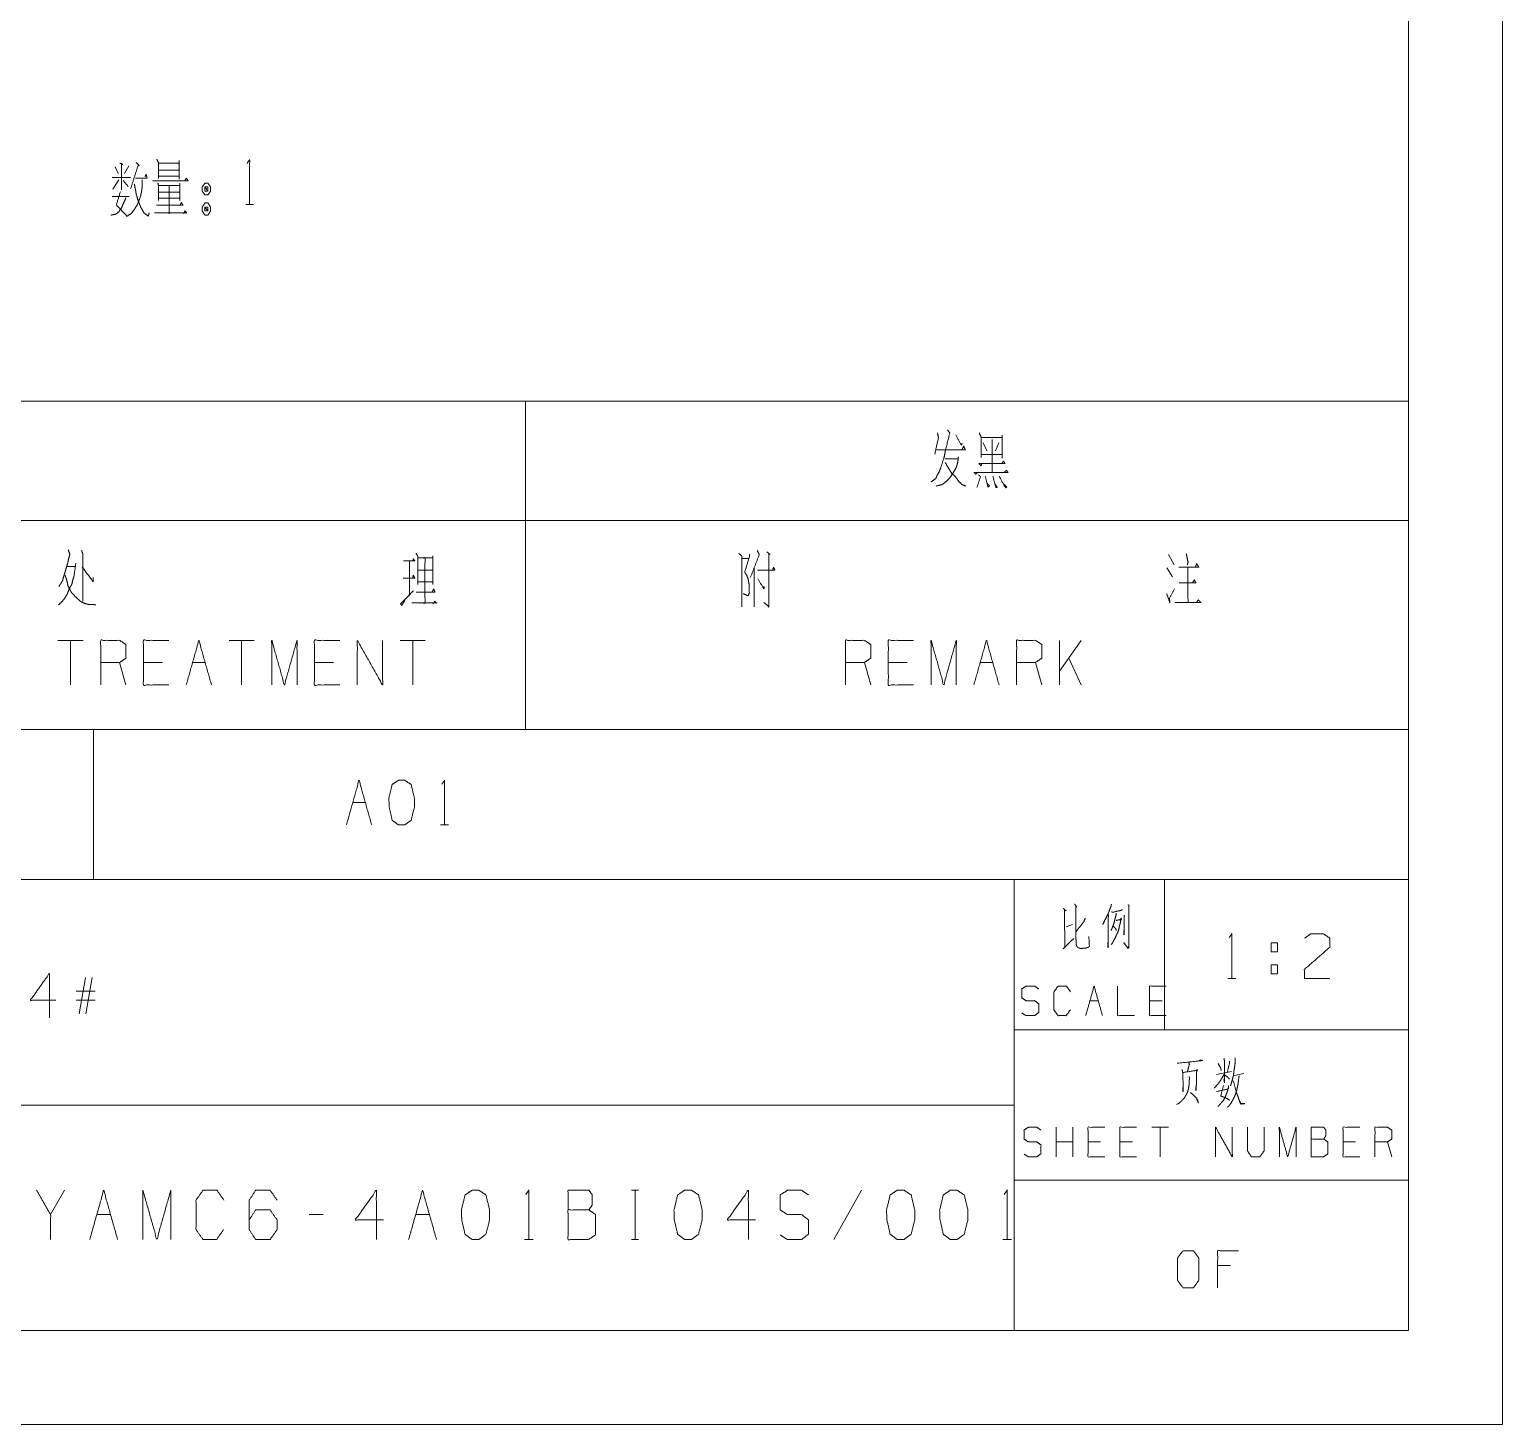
# Paper-space layout 'SHT2' of a CAD drawing. Header units: millimetres. Extents: x 0 to 420, y 0 to 297.
# Drawn here: x 341.6 to 420, y 0 to 74.2 of the extents above; entities that cross this region are included whole.
import ezdxf

# ---------------------------------------------------------------- set-up
doc = ezdxf.new("R2010")
doc.units = ezdxf.units.MM
doc.layers.add('101', color=7, linetype='Continuous', true_color=0xffffff)

psp = doc.layouts.new('SHT2')

# ---------------------------------------------------------------- linework, layer by layer
at = {"layer": '101', "color": 133, "linetype": 'Continuous', "lineweight": 18}
for p, q in [((420, 0), (420, 297)), ((415, 5), (415, 292)), ((235, 37), (415, 37)), ((345, 37), (345, 29)), ((235, 29), (415, 29)), ((394, 29), (394, 5)), ((402, 29), (402, 21)), ((394, 21), (415, 21)), ((285, 17), (394, 17)), ((394, 13), (415, 13)), ((25, 5), (415, 5)), ((235, 5), (415, 5)), ((0, 0), (420, 0))]:
    psp.add_line(p, q, dxfattribs=at)
at = {"layer": '101', "color": 72, "linetype": 'Continuous', "lineweight": 18}
for p, q in [((346.145, 66.942), (346.304, 66.592)), ((346.887, 66.992), (346.657, 66.592)), ((346.339, 66.242), (346.021, 65.742)), ((346.569, 66.217), (346.852, 65.892)), ((345.986, 65.367), (346.905, 65.367)), ((353.098, 64.942), (353.522, 64.942)), ((338, 54.463), (368, 54.463)), ((368, 54.463), (415, 54.463)), ((368, 54.463), (368, 48.113)), ((415, 54.463), (415, 48.113)), ((393.365, 52.65), (393.365, 51.425)), ((392.269, 52.525), (393.365, 52.525)), ((392.357, 52.25), (392.552, 51.825)), ((392.835, 52.425), (392.835, 50.675)), ((393.188, 52.25), (393.011, 51.825)), ((390.328, 51.4), (391, 51.4)), ((392.287, 51.625), (393.365, 51.625)), ((338, 48.113), (368, 48.113)), ((368, 48.113), (368, 37)), ((368, 48.113), (415, 48.113)), ((415, 48.113), (415, 37)), ((380.844, 46.45), (381.021, 46.3)), ((402.212, 46.3), (402.513, 45.75)), ((343.601, 45.675), (344.025, 45.675)), ((361.813, 45.95), (361.813, 44.125)), ((379.518, 46.1), (379.872, 46.1)), ((380.172, 45.6), (380.172, 43.525)), ((402.124, 45.6), (402.425, 45.125)), ((362.255, 45.475), (363.032, 45.475)), ((344.449, 41.737), (343.106, 41.737)), ((343.778, 41.737), (343.778, 39.362)), ((353.555, 41.737), (352.212, 41.737)), ((352.884, 41.737), (352.884, 39.362)), ((362.661, 41.737), (361.318, 41.737)), ((361.989, 41.737), (361.989, 39.362)), ((396.411, 39.362), (396.411, 41.737)), ((397.578, 41.737), (396.411, 40.088)), ((397.578, 39.362), (396.906, 40.788)), ((346.726, 39.362), (346.39, 40.563)), ((348.666, 40.563), (347.659, 40.563)), ((350.271, 40.563), (350.943, 40.563)), ((357.772, 40.563), (356.765, 40.563)), ((386.372, 39.362), (386.037, 40.563)), ((388.313, 40.563), (387.306, 40.563)), ((392.194, 40.563), (392.866, 40.563)), ((395.478, 39.362), (395.142, 40.563)), ((338, 37), (368, 37)), ((368, 37), (415, 37)), ((358.798, 33.114), (359.469, 33.114)), ((363.474, 31.914), (363.898, 31.914)), ((396.779, 26.497), (397.101, 26.621)), ((407.685, 24.463), (407.685, 23.988)), ((407.685, 24.463), (408.021, 24.463)), ((344.238, 21.864), (344.574, 23.789)), ((344.927, 23.789), (344.591, 21.864)), ((405.373, 23.738), (405.798, 23.738)), ((345.086, 23.064), (344.079, 23.064)), ((345.086, 22.589), (344.079, 22.589)), ((398.037, 22.558), (398.482, 22.558)), ((401.876, 22.558), (401.209, 22.558)), ((404.777, 18.629), (405.567, 18.795)), ((405.684, 18.567), (406.226, 18.691)), ((396.239, 14.249), (396.239, 15.822)), ((397.129, 14.249), (397.129, 15.822)), ((402.221, 15.822), (401.331, 15.822)), ((401.776, 15.822), (401.776, 14.249)), ((397.129, 15.044), (396.239, 15.044)), ((398.604, 15.044), (397.936, 15.044)), ((400.301, 15.044), (399.634, 15.044)), ((412.182, 15.044), (411.514, 15.044)), ((414.101, 14.249), (413.879, 15.044)), ((343.454, 12.469), (342.712, 11.172)), ((373.633, 12.469), (374.004, 12.469)), ((373.828, 12.469), (373.828, 9.847)), ((385.884, 12.469), (384.401, 9.847)), ((345.17, 11.172), (345.912, 11.172)), ((357.227, 11.172), (356.485, 11.172)), ((362.142, 11.172), (362.884, 11.172)), ((367.936, 9.847), (368.405, 9.847)), ((373.633, 9.847), (374.004, 9.847)), ((393.395, 9.847), (393.863, 9.847)), ((405.523, 8.463), (404.835, 8.463))]:
    psp.add_line(p, q, dxfattribs=at)
for points, knots in [([(346.392, 67.142), (346.551, 67.067), (346.481, 67.117), (346.481, 65.717), (346.481, 66.367), (345.986, 66.367), (346.976, 66.367)], [0, 0, 0.046317, 0.069121, 0.437815, 0.608994, 0.739331, 1, 1]), ([(347.276, 67.167), (347.435, 66.992), (347.382, 67.042), (346.976, 65.767)], [0, 0, 0.143538, 0.187778, 1, 1]), ([(348.368, 67.342), (348.457, 67.167), (348.457, 66.317), (348.457, 66.442), (349.552, 66.442), (349.552, 66.292), (349.552, 67.267), (349.552, 67.142), (348.457, 67.142), (349.552, 67.142), (349.552, 66.767), (348.457, 66.767)], [0, 0, 0.027305, 0.145697, 0.163108, 0.315747, 0.336639, 0.472442, 0.489852, 0.642491, 0.79513, 0.847361, 1, 1]), ([(353.169, 67.117), (353.31, 67.317), (353.31, 64.942)], [0, 0, 0.093495, 1, 1]), ([(347.594, 66.242), (347.594, 65.942), (347.559, 65.617), (347.47, 65.267), (347.329, 64.917), (347.17, 64.667), (346.993, 64.442), (346.746, 64.292)], [0, 0, 0.134098, 0.280225, 0.441582, 0.61031, 0.742762, 0.870651, 1, 1]), ([(347.17, 66.017), (347.223, 65.767), (347.276, 65.467), (347.382, 65.117), (347.523, 64.767), (347.683, 64.492), (347.912, 64.317), (347.965, 64.492)], [0, 0, 0.122117, 0.267687, 0.442435, 0.622814, 0.77462, 0.91263, 1, 1]), ([(347.241, 66.342), (347.842, 66.342), (347.806, 66.542), (347.736, 66.417)], [0, 0, 0.634136, 0.84846, 1, 1]), ([(348.138, 66.192), (350.03, 66.192), (349.941, 66.342), (349.853, 66.192)], [0, 0, 0.844515, 0.922253, 1, 1]), ([(348.421, 66.092), (348.457, 65.967), (348.457, 65.142), (348.457, 65.267), (349.588, 65.267), (349.588, 65.142), (349.588, 66.067), (349.588, 65.942), (348.457, 65.942), (348.457, 65.592), (349.588, 65.592), (349.022, 65.592), (349.022, 65.942), (349.022, 64.442), (349.022, 64.892), (348.351, 64.892), (349.765, 64.892), (349.676, 65.042), (349.605, 64.892)], [0, 0, 0.011506, 0.084581, 0.095653, 0.195852, 0.206924, 0.288857, 0.299929, 0.400128, 0.43113, 0.531329, 0.581426, 0.612428, 0.745292, 0.785151, 0.844645, 0.969891, 0.98531, 1, 1]), ([(351.087, 66.067), (350.928, 66.067), (350.786, 65.867), (350.786, 65.642), (350.928, 65.442), (351.087, 65.442), (351.228, 65.642), (351.228, 65.867), (351.087, 66.067)], [0, 0, 0.091014, 0.231143, 0.359871, 0.5, 0.591014, 0.731143, 0.859871, 1, 1]), ([(350.928, 65.642), (351.087, 65.642), (350.928, 65.867), (350.928, 65.642)], [0, 0, 0.241164, 0.658904, 1, 1]), ([(351.087, 65.642), (351.087, 65.867), (350.928, 65.867)], [0, 0, 0.585813, 1, 1]), ([(346.728, 65.292), (346.587, 64.992), (346.498, 64.767), (346.339, 64.542), (346.18, 64.417), (345.915, 64.367)], [0, 0, 0.251056, 0.434038, 0.642626, 0.795773, 1, 1]), ([(346.428, 65.617), (346.215, 64.917), (346.746, 64.342)], [0, 0, 0.48324, 1, 1]), ([(348.245, 64.492), (349.959, 64.492), (349.871, 64.592), (349.8, 64.442)], [0, 0, 0.85138, 0.917644, 1, 1]), ([(351.228, 64.792), (351.087, 65.017), (350.928, 65.017), (350.786, 64.792), (350.786, 64.592), (350.928, 64.367), (351.087, 64.367), (351.228, 64.592), (351.228, 64.792)], [0, 0, 0.149196, 0.238512, 0.387709, 0.499998, 0.649196, 0.738512, 0.887711, 1, 1]), ([(350.928, 64.792), (350.928, 64.592), (351.087, 64.592)], [0, 0, 0.556976, 1, 1]), ([(351.087, 64.792), (350.928, 64.792), (351.087, 64.592), (351.087, 64.792)], [0, 0, 0.258824, 0.674604, 1, 1]), ([(390.452, 52.95), (390.576, 52.775), (390.346, 51.825), (390.275, 51.475), (390.099, 50.925), (390.01, 50.7), (389.904, 50.525), (389.833, 50.35), (389.586, 50.175)], [0, 0, 0.069926, 0.38885, 0.505364, 0.693867, 0.772746, 0.839515, 0.9011, 1, 1]), ([(389.922, 52.775), (389.975, 52.525), (389.78, 51.65)], [0, 0, 0.221863, 1, 1]), ([(390.894, 52.675), (391.194, 52.125), (391.23, 52.225)], [0, 0, 0.855262, 1, 1]), ([(392.145, 52.775), (392.251, 52.55), (392.251, 51.475)], [0, 0, 0.187914, 1, 1]), ([(389.869, 51.875), (391.407, 51.875), (391.318, 52.075), (391.23, 51.875)], [0, 0, 0.778575, 0.889287, 1, 1]), ([(391.035, 51.5), (391, 51.2), (390.912, 50.925), (390.77, 50.675), (390.576, 50.375), (390.364, 50.175), (390.169, 50.025), (389.851, 49.95)], [0, 0, 0.143871, 0.281442, 0.418246, 0.588512, 0.727354, 0.844312, 1, 1]), ([(390.346, 51.2), (390.417, 51.05), (390.558, 50.825), (390.664, 50.65), (390.894, 50.425), (391.035, 50.225), (391.23, 50.025), (391.424, 49.95)], [0, 0, 0.098129, 0.255365, 0.37644, 0.566726, 0.71165, 0.876695, 1, 1]), ([(392.269, 51.125), (392.251, 51.025), (392.128, 51.15), (393.524, 51.15), (393.436, 51.275), (393.347, 51.15)], [0, 0, 0.051287, 0.140119, 0.845357, 0.922679, 1, 1]), ([(392.057, 50.675), (391.969, 50.575), (391.863, 50.675), (393.665, 50.675), (393.595, 50.8), (393.471, 50.675)], [0, 0, 0.055573, 0.116265, 0.866965, 0.926762, 1, 1]), ([(392.11, 50.55), (392.216, 50.45), (392.022, 49.875)], [0, 0, 0.193665, 1, 1]), ([(392.463, 50.475), (392.605, 49.9), (392.693, 49.95), (392.552, 50.1)], [0, 0, 0.658059, 0.770917, 1, 1]), ([(392.87, 50.475), (393.029, 49.875), (393.1, 49.875), (392.976, 50.075)], [0, 0, 0.669865, 0.7462, 1, 1]), ([(393.206, 50.475), (393.542, 49.85), (393.612, 49.9), (393.436, 50.075)], [0, 0, 0.679076, 0.761949, 1, 1]), ([(343.654, 46.55), (343.742, 46.325), (343.654, 46), (343.619, 45.825), (343.548, 45.6), (343.477, 45.35), (343.407, 45.125), (343.354, 44.925), (343.265, 44.775), (343.159, 44.6)], [0, 0, 0.116541, 0.278918, 0.364993, 0.478696, 0.603951, 0.71766, 0.817412, 0.901346, 1, 1]), ([(344.361, 46.525), (344.432, 46.35), (344.432, 43.825)], [0, 0, 0.06955, 1, 1]), ([(362.166, 46.375), (362.255, 46.225), (362.255, 44.725), (362.255, 44.85), (363.068, 44.85), (363.068, 44.725), (363.068, 46.225), (363.068, 46.125), (362.255, 46.125), (362.643, 46.125), (362.643, 43.725), (361.936, 43.725), (363.28, 43.725), (363.191, 43.775), (363.174, 43.825), (363.068, 43.675)], [0, 0, 0.016856, 0.162098, 0.174201, 0.252928, 0.265031, 0.410272, 0.419955, 0.498682, 0.536334, 0.76872, 0.837175, 0.967244, 0.977077, 0.982211, 1, 1]), ([(379.342, 46.375), (379.501, 46.225), (379.501, 43.525)], [0, 0, 0.074914, 1, 1]), ([(379.943, 46.325), (379.66, 45.375), (379.766, 45.2), (379.837, 45.025), (379.907, 44.675), (379.907, 44.25), (379.837, 44.1), (379.589, 44.225)], [0, 0, 0.379822, 0.458229, 0.530553, 0.667378, 0.830233, 0.893776, 1, 1]), ([(380.331, 46.525), (380.438, 46.3), (379.96, 45.075)], [0, 0, 0.159107, 1, 1]), ([(380.95, 46.35), (380.95, 43.525), (380.685, 43.75)], [0, 0, 0.890401, 1, 1]), ([(403.167, 46.35), (403.255, 45.875), (403.273, 45.975), (403.22, 45.75)], [0, 0, 0.592181, 0.716658, 1, 1]), ([(344.06, 45.85), (343.954, 45.125), (343.884, 44.9), (343.848, 44.725), (343.742, 44.55), (343.654, 44.35), (343.601, 44.2), (343.477, 44), (343.371, 43.85), (343.141, 43.625)], [0, 0, 0.296653, 0.392139, 0.46442, 0.547269, 0.635793, 0.700209, 0.795421, 0.869798, 1, 1]), ([(344.396, 45.65), (344.98, 44.85), (344.98, 45.075)], [0, 0, 0.814824, 1, 1]), ([(361.495, 45.975), (362.096, 45.975), (362.025, 46.075), (361.989, 45.95)], [0, 0, 0.704243, 0.847777, 1, 1]), ([(380.349, 45.475), (381.268, 45.475), (381.198, 45.625), (381.145, 45.5)], [0, 0, 0.752923, 0.888763, 1, 1]), ([(403.255, 45.6), (403.255, 43.75), (402.548, 43.75), (403.945, 43.75), (403.803, 43.9), (403.715, 43.75)], [0, 0, 0.426906, 0.590047, 0.912256, 0.959823, 1, 1]), ([(402.778, 45.625), (403.839, 45.625), (403.715, 45.825), (403.662, 45.65)], [0, 0, 0.717261, 0.876328, 1, 1]), ([(343.477, 45.2), (343.548, 45.025), (343.601, 44.825), (343.636, 44.65), (343.813, 44.3), (343.901, 44.2), (344.149, 43.95), (344.29, 43.825), (344.467, 43.725), (344.714, 43.65), (344.944, 43.65), (345.121, 43.625)], [0, 0, 0.075192, 0.15762, 0.228747, 0.384949, 0.438119, 0.578251, 0.653441, 0.734337, 0.837345, 0.928883, 1, 1]), ([(361.477, 45.05), (362.096, 45.05), (362.025, 45.2), (361.989, 45.075)], [0, 0, 0.676561, 0.857934, 1, 1]), ([(380.367, 45), (380.685, 44.475), (380.703, 44.575), (380.614, 44.6)], [0, 0, 0.760418, 0.886215, 1, 1]), ([(402.796, 44.8), (403.68, 44.8), (403.591, 44.95), (403.503, 44.825)], [0, 0, 0.729813, 0.873574, 1, 1]), ([(361.565, 43.85), (361.406, 43.6), (361.336, 43.675), (362.025, 44.375)], [0, 0, 0.214427, 0.289033, 1, 1]), ([(362.166, 44.3), (363.174, 44.3), (363.103, 44.475), (363.032, 44.325)], [0, 0, 0.739673, 0.878255, 1, 1]), ([(402.124, 44.225), (402.301, 43.725), (402.266, 43.95), (402.531, 44.475)], [0, 0, 0.39393, 0.563113, 1, 1]), ([(345.383, 39.362), (345.383, 41.737), (346.39, 41.737), (346.726, 41.513), (346.726, 40.788), (346.39, 40.563), (345.383, 40.563)], [0, 0, 0.400951, 0.571036, 0.639278, 0.761673, 0.829915, 1, 1]), ([(349.002, 39.362), (347.659, 39.362), (347.659, 41.737), (349.002, 41.737)], [0, 0, 0.26539, 0.73461, 1, 1]), ([(349.935, 39.362), (350.607, 41.737), (351.279, 39.362)], [0, 0, 0.499999, 1, 1]), ([(354.488, 39.362), (354.488, 41.737), (355.16, 39.362), (355.832, 41.737), (355.832, 39.362)], [0, 0, 0.245192, 0.500001, 0.754808, 1, 1]), ([(358.108, 39.362), (356.765, 39.362), (356.765, 41.737), (358.108, 41.737)], [0, 0, 0.26539, 0.73461, 1, 1]), ([(359.041, 39.362), (359.041, 41.737), (360.385, 39.362), (360.385, 41.737)], [0, 0, 0.317574, 0.682426, 1, 1]), ([(385.029, 39.362), (385.029, 41.737), (386.037, 41.737), (386.372, 41.513), (386.372, 40.788), (386.037, 40.563), (385.029, 40.563)], [0, 0, 0.400952, 0.571031, 0.639278, 0.761674, 0.829922, 1, 1]), ([(388.649, 39.362), (387.306, 39.362), (387.306, 41.737), (388.649, 41.737)], [0, 0, 0.26539, 0.73461, 1, 1]), ([(389.582, 39.362), (389.582, 41.737), (390.254, 39.362), (390.925, 41.737), (390.925, 39.362)], [0, 0, 0.245192, 0.499999, 0.754808, 1, 1]), ([(394.135, 39.362), (394.135, 41.737), (395.142, 41.737), (395.478, 41.513), (395.478, 40.788), (395.142, 40.563), (394.135, 40.563)], [0, 0, 0.400951, 0.571036, 0.639278, 0.761673, 0.829915, 1, 1]), ([(358.462, 31.914), (359.133, 34.289), (359.805, 31.914)], [0, 0, 0.499999, 1, 1]), ([(361.569, 31.914), (361.905, 32.164), (362.081, 32.864), (362.081, 33.339), (361.905, 34.064), (361.569, 34.289), (361.233, 34.289), (360.897, 34.064), (360.72, 33.339), (360.738, 32.864), (360.897, 32.164), (361.233, 31.914), (361.569, 31.914)], [0, 0, 0.067524, 0.183969, 0.260581, 0.38094, 0.446137, 0.5003, 0.565502, 0.685861, 0.762526, 0.878307, 0.945837, 1, 1]), ([(363.545, 34.089), (363.686, 34.289), (363.686, 31.914)], [0, 0, 0.093495, 1, 1]), ([(396.618, 27.47), (396.764, 27.346), (396.677, 27.387), (396.706, 25.4), (396.618, 25.317), (397.174, 25.876)], [0, 0, 0.060255, 0.090729, 0.71461, 0.752496, 1, 1]), ([(397.218, 27.698), (397.335, 27.553), (397.291, 27.594), (397.291, 26.725), (397.291, 26.042), (397.291, 25.938), (397.306, 25.545), (397.35, 25.441), (397.408, 25.379), (397.54, 25.338), (397.804, 25.358), (397.994, 25.421), (398.008, 25.441), (397.979, 25.979)], [0, 0, 0.050887, 0.067371, 0.30486, 0.491459, 0.519732, 0.627242, 0.657953, 0.681265, 0.71898, 0.791172, 0.845841, 0.852765, 1, 1]), ([(399.179, 27.698), (399.164, 27.594), (398.988, 27.139), (398.842, 26.87), (398.725, 26.621)], [0, 0, 0.089072, 0.504979, 0.766001, 1, 1]), ([(400.071, 27.677), (400.13, 27.594), (400.101, 27.573), (400.115, 25.524), (400.115, 25.503), (400.101, 25.379), (400.071, 25.338), (399.837, 25.648), (400.071, 25.358), (400.101, 25.441)], [0, 0, 0.031372, 0.042462, 0.676473, 0.682877, 0.721567, 0.737252, 0.857566, 0.97283, 1, 1]), ([(397.291, 26.228), (397.716, 26.766), (397.789, 26.952)], [0, 0, 0.77398, 1, 1]), ([(399.018, 27.139), (399.003, 25.379), (398.988, 25.503), (398.988, 25.524), (399.003, 25.71)], [0, 0, 0.841012, 0.900786, 0.910681, 1, 1]), ([(399.427, 27.221), (399.442, 27.18), (399.369, 26.89), (399.296, 26.621), (399.223, 26.435), (399.164, 26.29)], [0, 0, 0.044891, 0.350478, 0.63559, 0.840224, 1, 1]), ([(399.427, 26.828), (399.72, 26.89), (399.691, 26.952), (399.662, 26.725), (399.603, 26.518), (399.574, 26.352), (399.515, 26.186), (399.442, 26.042), (399.369, 25.876), (399.296, 25.752), (399.223, 25.607), (399.164, 25.545)], [0, 0, 0.158182, 0.194476, 0.315843, 0.429568, 0.518472, 0.611327, 0.697145, 0.792857, 0.869066, 0.954883, 1, 1]), ([(399.193, 27.284), (399.223, 27.263), (399.252, 27.263), (399.764, 27.387), (399.72, 27.387), (399.647, 27.346)], [0, 0, 0.049781, 0.090425, 0.822292, 0.883256, 1, 1]), ([(399.852, 27.118), (399.881, 27.077), (399.852, 27.056), (399.852, 26.062), (399.837, 26.166), (399.852, 26.29)], [0, 0, 0.038712, 0.066084, 0.824707, 0.904517, 1, 1]), ([(399.281, 26.518), (399.413, 26.393), (399.442, 26.29)], [0, 0, 0.6273, 1, 1]), ([(405.444, 25.913), (405.585, 26.113), (405.585, 23.738)], [0, 0, 0.093487, 1, 1]), ([(409.467, 25.888), (409.785, 26.113), (410.474, 26.113), (410.81, 25.888), (410.81, 25.413), (409.449, 24.213), (409.467, 23.738), (410.81, 23.738)], [0, 0, 0.069688, 0.192972, 0.265273, 0.350226, 0.674741, 0.759753, 1, 1]), ([(407.685, 25.163), (407.685, 25.638), (408.021, 25.638), (408.021, 25.163), (407.685, 25.163)], [0, 0, 0.292916, 0.5, 0.792916, 1, 1]), ([(408.021, 24.463), (408.021, 23.988), (407.685, 23.988)], [0, 0, 0.585831, 1, 1]), ([(342.987, 22.589), (341.643, 22.589), (342.651, 24.014), (342.651, 21.639)], [0, 0, 0.245869, 0.565295, 1, 1]), ([(394.408, 21.912), (394.631, 21.763), (395.087, 21.763), (395.31, 21.928), (395.31, 22.392), (395.087, 22.558), (394.642, 22.558), (394.408, 22.707), (394.408, 23.187), (394.642, 23.336), (395.087, 23.336), (395.31, 23.187)], [0, 0, 0.068029, 0.184052, 0.254519, 0.372336, 0.442804, 0.555843, 0.62637, 0.748396, 0.818923, 0.931962, 1, 1]), ([(396.995, 22.077), (396.773, 21.763), (396.339, 21.763), (396.117, 22.077), (396.117, 23.021), (396.339, 23.336), (396.784, 23.336), (397.007, 23.021)], [0, 0, 0.114571, 0.243364, 0.357935, 0.638587, 0.753157, 0.885429, 1, 1]), ([(397.814, 21.763), (398.259, 23.336), (398.704, 21.763)], [0, 0, 0.499998, 1, 1]), ([(399.511, 23.336), (399.511, 21.763), (400.401, 21.763)], [0, 0, 0.638737, 1, 1]), ([(402.098, 21.763), (401.209, 21.763), (401.209, 23.336), (402.098, 23.336)], [0, 0, 0.265388, 0.734612, 1, 1]), ([(402.685, 19.229), (404.031, 19.374), (403.972, 19.395), (403.826, 19.374)], [0, 0, 0.865805, 0.905503, 1, 1]), ([(402.948, 18.898), (402.977, 18.732), (402.992, 18.298), (402.992, 17.718), (402.977, 17.801), (402.977, 17.946)], [0, 0, 0.119124, 0.427226, 0.837796, 0.897358, 1, 1]), ([(402.977, 18.732), (403.768, 18.857), (403.724, 18.898), (403.709, 18.546), (403.709, 18.174), (403.694, 17.946), (403.68, 17.76), (403.665, 17.842), (403.694, 18.029)], [0, 0, 0.351984, 0.378534, 0.533493, 0.697426, 0.797814, 0.880033, 0.917028, 1, 1]), ([(403.299, 19.291), (403.329, 19.167), (403.226, 18.774)], [0, 0, 0.238945, 1, 1]), ([(404.865, 19.209), (404.996, 18.981), (405.026, 18.836)], [0, 0, 0.640218, 1, 1]), ([(405.172, 19.478), (405.201, 19.333), (405.201, 18.194), (405.172, 18.339), (405.201, 18.463)], [0, 0, 0.094654, 0.823642, 0.918295, 1, 1]), ([(405.465, 19.333), (405.465, 19.229), (405.348, 18.753)], [0, 0, 0.174306, 1, 1]), ([(405.772, 19.519), (405.772, 19.395), (405.757, 19.167), (405.713, 18.877), (405.67, 18.567), (405.611, 18.318), (405.538, 18.091), (405.523, 18.029)], [0, 0, 0.081859, 0.232245, 0.425429, 0.632112, 0.800316, 0.957949, 1, 1]), ([(403.314, 18.525), (403.343, 18.401), (403.329, 18.36), (403.314, 18.07), (403.27, 17.822), (403.226, 17.677), (403.153, 17.532), (403.065, 17.387), (402.919, 17.221), (402.772, 17.097), (402.655, 17.035)], [0, 0, 0.073225, 0.098424, 0.26494, 0.409696, 0.496582, 0.589746, 0.686975, 0.813798, 0.923947, 1, 1]), ([(405.187, 18.65), (405.055, 18.422), (404.923, 18.215), (404.791, 18.049), (404.66, 17.904)], [0, 0, 0.287233, 0.555137, 0.786183, 1, 1]), ([(404.777, 17.718), (405.406, 17.863), (405.421, 18.049), (405.421, 17.967), (405.348, 17.718), (405.245, 17.449), (405.143, 17.242), (405.026, 17.118), (404.923, 16.994), (404.85, 16.932)], [0, 0, 0.304469, 0.392577, 0.431617, 0.55371, 0.68947, 0.798366, 0.878841, 0.95475, 1, 1]), ([(405.157, 18.07), (404.996, 17.49), (405.099, 17.449), (405.216, 17.408), (405.333, 17.346), (405.479, 17.263)], [0, 0, 0.529111, 0.626299, 0.735529, 0.852099, 1, 1]), ([(405.201, 18.608), (405.377, 18.484), (405.465, 18.381)], [0, 0, 0.613114, 1, 1]), ([(405.977, 18.567), (405.933, 18.215), (405.889, 17.967), (405.845, 17.76), (405.787, 17.573), (405.67, 17.325), (405.567, 17.139), (405.45, 16.973), (405.362, 16.89)], [0, 0, 0.194372, 0.332632, 0.448613, 0.555646, 0.70616, 0.822691, 0.933849, 1, 1]), ([(405.655, 18.298), (405.684, 18.256), (405.831, 17.677), (405.933, 17.408), (406.035, 17.118), (406.065, 17.056), (406.284, 17.076), (406.065, 17.097), (405.992, 17.221)], [0, 0, 0.026719, 0.341744, 0.493482, 0.655463, 0.691641, 0.807838, 0.924035, 1, 1]), ([(403.387, 17.677), (403.592, 17.49), (403.709, 17.366), (403.768, 17.283), (403.811, 17.118), (403.724, 17.325)], [0, 0, 0.292982, 0.473564, 0.580848, 0.762106, 1, 1]), ([(394.53, 14.398), (394.753, 14.249), (395.209, 14.249), (395.432, 14.414), (395.432, 14.878), (395.209, 15.044), (394.764, 15.044), (394.53, 15.193), (394.53, 15.673), (394.764, 15.822), (395.209, 15.822), (395.432, 15.673)], [0, 0, 0.068036, 0.184055, 0.25452, 0.372334, 0.442799, 0.555845, 0.626371, 0.748393, 0.818918, 0.931964, 1, 1]), ([(398.826, 14.249), (397.936, 14.249), (397.936, 15.822), (398.826, 15.822)], [0, 0, 0.265394, 0.734606, 1, 1]), ([(400.523, 14.249), (399.634, 14.249), (399.634, 15.822), (400.523, 15.822)], [0, 0, 0.265394, 0.734606, 1, 1]), ([(404.725, 14.249), (404.725, 15.822), (405.615, 14.249), (405.615, 15.822)], [0, 0, 0.317573, 0.682427, 1, 1]), ([(406.423, 15.822), (406.423, 14.563), (406.633, 14.249), (407.078, 14.249), (407.312, 14.563), (407.312, 15.822)], [0, 0, 0.337149, 0.438598, 0.557784, 0.662851, 1, 1]), ([(408.12, 14.249), (408.12, 15.822), (408.565, 14.249), (409.01, 15.822), (409.01, 14.249)], [0, 0, 0.245192, 0.5, 0.754808, 1, 1]), ([(409.817, 15.193), (409.817, 15.822), (410.484, 15.822), (410.59, 15.673), (410.59, 15.358), (410.484, 15.193), (409.817, 15.193), (409.817, 14.249), (410.473, 14.249), (410.695, 14.398), (410.695, 15.044), (410.484, 15.193)], [0, 0, 0.115916, 0.238849, 0.272472, 0.33043, 0.366587, 0.48952, 0.663395, 0.784172, 0.83349, 0.952457, 1, 1]), ([(412.404, 14.249), (411.514, 14.249), (411.514, 15.822), (412.404, 15.822)], [0, 0, 0.265394, 0.734606, 1, 1]), ([(413.211, 14.249), (413.211, 15.822), (413.879, 15.822), (414.101, 15.673), (414.101, 15.193), (413.879, 15.044), (413.211, 15.044)], [0, 0, 0.400946, 0.571033, 0.639276, 0.76167, 0.829914, 1, 1]), ([(342.712, 9.847), (342.712, 11.172), (341.971, 12.469)], [0, 0, 0.469959, 1, 1]), ([(347.628, 9.847), (347.628, 12.469), (348.37, 9.847), (349.111, 12.469), (349.111, 9.847)], [0, 0, 0.245192, 0.5, 0.754808, 1, 1]), ([(351.92, 10.372), (351.55, 9.847), (350.828, 9.847), (350.457, 10.372), (350.457, 11.945), (350.828, 12.469), (351.569, 12.469), (351.94, 11.945)], [0, 0, 0.114569, 0.243366, 0.357935, 0.638584, 0.753153, 0.885431, 1, 1]), ([(353.286, 10.896), (353.637, 11.421), (354.398, 11.421), (354.769, 10.896), (354.769, 10.372), (354.398, 9.847), (353.637, 9.847), (353.286, 10.372), (353.286, 11.945), (353.637, 12.469), (354.398, 12.469), (354.769, 11.945)], [0, 0, 0.076963, 0.169761, 0.248073, 0.312018, 0.390331, 0.483128, 0.560091, 0.751927, 0.82889, 0.921688, 1, 1]), ([(360.426, 10.896), (358.943, 10.896), (360.055, 12.469), (360.055, 9.847)], [0, 0, 0.245868, 0.565293, 1, 1]), ([(365.517, 9.847), (365.888, 10.123), (366.083, 10.896), (366.083, 11.421), (365.888, 12.221), (365.517, 12.469), (365.147, 12.469), (364.776, 12.221), (364.581, 11.421), (364.6, 10.896), (364.776, 10.123), (365.147, 9.847), (365.517, 9.847)], [0, 0, 0.06753, 0.183974, 0.260586, 0.380945, 0.446147, 0.500311, 0.565508, 0.685867, 0.762531, 0.878311, 0.945836, 1, 1]), ([(368.014, 12.249), (368.171, 12.469), (368.171, 9.847)], [0, 0, 0.093489, 1, 1]), ([(370.258, 11.421), (370.258, 12.469), (371.37, 12.469), (371.546, 12.221), (371.546, 11.697), (371.37, 11.421), (370.258, 11.421), (370.258, 9.847), (371.35, 9.847), (371.721, 10.096), (371.721, 11.172), (371.37, 11.421)], [0, 0, 0.115917, 0.238847, 0.272469, 0.330428, 0.366584, 0.489513, 0.663389, 0.784162, 0.833485, 0.952453, 1, 1]), ([(376.832, 9.847), (377.203, 10.123), (377.398, 10.896), (377.398, 11.421), (377.203, 12.221), (376.832, 12.469), (376.461, 12.469), (376.091, 12.221), (375.896, 11.421), (375.915, 10.896), (376.091, 10.123), (376.461, 9.847), (376.832, 9.847)], [0, 0, 0.067525, 0.183969, 0.260581, 0.380939, 0.446136, 0.500306, 0.565503, 0.685861, 0.762526, 0.878305, 0.94583, 1, 1]), ([(380.227, 10.896), (378.744, 10.896), (379.856, 12.469), (379.856, 9.847)], [0, 0, 0.245868, 0.565293, 1, 1]), ([(381.553, 10.096), (381.924, 9.847), (382.685, 9.847), (383.056, 10.123), (383.056, 10.896), (382.685, 11.172), (381.943, 11.172), (381.553, 11.421), (381.553, 12.221), (381.943, 12.469), (382.685, 12.469), (383.056, 12.221)], [0, 0, 0.068036, 0.184054, 0.254519, 0.372335, 0.4428, 0.555843, 0.62637, 0.748394, 0.818921, 0.931964, 1, 1]), ([(388.147, 9.847), (388.518, 10.123), (388.713, 10.896), (388.713, 11.421), (388.518, 12.221), (388.147, 12.469), (387.776, 12.469), (387.406, 12.221), (387.21, 11.421), (387.23, 10.896), (387.406, 10.123), (387.776, 9.847), (388.147, 9.847)], [0, 0, 0.067525, 0.18397, 0.260581, 0.38094, 0.446137, 0.500301, 0.565503, 0.685862, 0.762526, 0.878306, 0.945836, 1, 1]), ([(390.976, 9.847), (391.347, 10.123), (391.542, 10.896), (391.542, 11.421), (391.347, 12.221), (390.976, 12.469), (390.605, 12.469), (390.234, 12.221), (390.039, 11.421), (390.059, 10.896), (390.234, 10.123), (390.605, 9.847), (390.976, 9.847)], [0, 0, 0.067525, 0.183971, 0.260584, 0.380944, 0.446141, 0.500306, 0.565504, 0.685864, 0.762529, 0.87831, 0.945835, 1, 1]), ([(393.473, 12.249), (393.629, 12.469), (393.629, 9.847)], [0, 0, 0.093489, 1, 1]), ([(402.992, 7.283), (403.548, 7.283), (403.826, 7.676), (403.826, 8.856), (403.548, 9.249), (402.992, 9.249), (402.699, 8.856), (402.699, 7.676), (402.992, 7.283)], [0, 0, 0.102683, 0.191619, 0.409477, 0.498413, 0.601096, 0.691619, 0.909477, 1, 1]), ([(404.835, 7.283), (404.835, 9.249), (405.948, 9.249)], [0, 0, 0.638735, 1, 1])]:
    psp.add_open_spline(points, degree=1, knots=knots, dxfattribs=at)
for points in [[(391.859, 39.362), (392.53, 41.737), (393.202, 39.362)], [(344.799, 9.847), (345.541, 12.469), (346.282, 9.847)], [(361.772, 9.847), (362.513, 12.469), (363.255, 9.847)]]:
    psp.add_open_spline(points, degree=1, dxfattribs=at)

doc.saveas('drawing.dxf')
